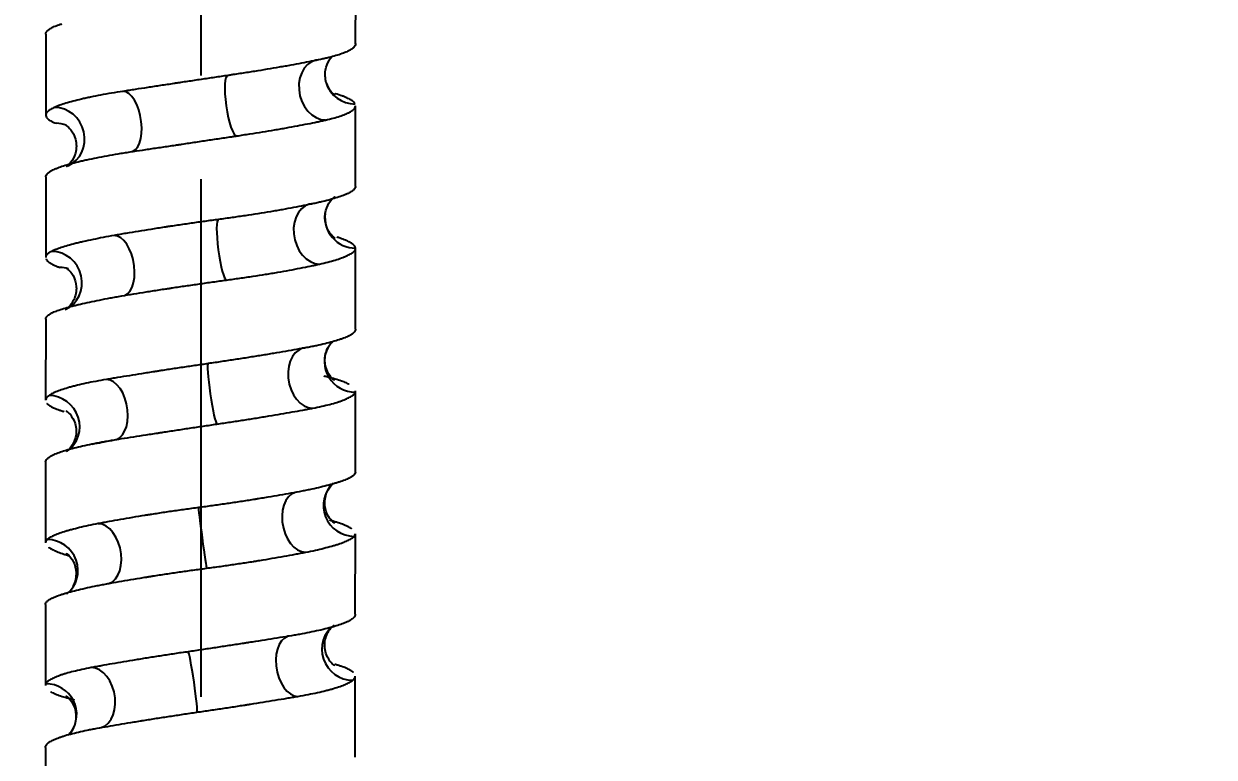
# Model space of a CAD drawing. Header units: millimetres. Extents: x 6110 to 6704, y -2661 to -1821.
# Drawn here: x 6335.84 to 6350.44, y -2250.69 to -2241.69 of the extents above; entities that cross this region are included whole.
import ezdxf

# ---------------------------------------------------------------- set-up
doc = ezdxf.new("R2010")
doc.units = ezdxf.units.MM
doc.header["$LTSCALE"] = 0.1
doc.linetypes.add('CENTERX2', pattern=[101.6, 63.5, -12.7, 12.7, -12.7])
doc.linetypes.add('HIDDEN2', pattern=[4.7625, 3.175, -1.5875])
doc.layers.add('1', color=4, linetype='HIDDEN2', lineweight=13)
doc.layers.add('DIM', color=3, linetype='Continuous', lineweight=9)
doc.layers.add('CENTER', color=1, linetype='CENTERX2')
doc.styles.get("Standard").update_dxf_attribs({"font": 'arial.ttf'})
doc.dimstyles.new('ISO-25', dxfattribs={"dimtxt": 2.5, "dimasz": 2.5, "dimexe": 1.25, "dimexo": 0.625, "dimtad": 1, "dimlfac": 5, "dimtxsty": 'Standard', "dimcen": 2.5, "dimadec": 0, "dimazin": 0, "dimtfac": 1, "dimtmove": 0, "dimatfit": 3, "dimfxl": 0, "dimarcsym": 0})

# ---------------------------------------------------------------- blocks, each defined once
blk = doc.blocks.new('*D85')
at = {"layer": 'Defpoints', "color": 0}
for p in [(6324.46, -2027.378), (6392.692, -2027.378), (6311.704, -2532.542)]:
    blk.add_point(p, dxfattribs=at)
at = {"layer": 'DIM', "color": 0, "lineweight": -2}
for p, q in [((6325.085, -2027.378), (6393.942, -2027.378)), ((6392.692, -2527.542), (6392.692, -2032.378)), ((6312.329, -2532.542), (6393.942, -2532.542))]:
    blk.add_line(p, q, dxfattribs=at)
at = {"layer": 'DIM', "color": 0}
for points in [[(6391.858, -2032.378), (6393.525, -2032.378), (6392.692, -2027.378)], [(6391.858, -2527.542), (6393.525, -2527.542), (6392.692, -2532.542)]]:
    blk.add_solid(points, dxfattribs=at)
at = {"layer": 'DIM', "color": 0, "insert": (6389.062, -2279.96), "char_height": 5, "attachment_point": 5, "rotation": 90}
blk.add_mtext('2020,7', dxfattribs=at)
blk = doc.blocks.new('*D93')
at = {"layer": 'Defpoints', "color": 0}
for p in [(6325.085, -2027.378), (6402.037, -2595.98), (6423.82, -2595.98)]:
    blk.add_point(p, dxfattribs=at)
at = {"layer": 'DIM', "color": 0, "lineweight": -2}
for p, q in [((6325.71, -2027.378), (6425.07, -2027.378)), ((6423.82, -2032.378), (6423.82, -2590.98)), ((6402.662, -2595.98), (6425.07, -2595.98))]:
    blk.add_line(p, q, dxfattribs=at)
at = {"layer": 'DIM', "color": 0}
for points in [[(6422.987, -2032.378), (6424.654, -2032.378), (6423.82, -2027.378)], [(6422.987, -2590.98), (6424.654, -2590.98), (6423.82, -2595.98)]]:
    blk.add_solid(points, dxfattribs=at)
at = {"layer": 'DIM', "color": 0, "insert": (6420.19, -2311.679), "char_height": 5, "attachment_point": 5, "rotation": 90}
blk.add_mtext('2274,4', dxfattribs=at)

msp = doc.modelspace()

# ---------------------------------------------------------------- hatches: boundary and pattern name
at = {"layer": 'DIM'}
h = msp.add_hatch(dxfattribs=at)
h.set_pattern_fill('ANSI31', color=2)
edge = h.paths.add_edge_path()
edge.add_line((6619.617, -2595.98), (6619.617, -1962.206))
edge.add_line((6634.617, -1966.11), (6619.617, -1966.11))
edge.add_line((6634.617, -2610.98), (6634.617, -1966.11))
edge.add_line((6634.617, -2610.98), (6184.457, -2610.98))
edge.add_line((6619.617, -2595.98), (6184.457, -2595.98))
edge.add_line((6184.457, -2610.98), (6184.457, -2595.98))

# ---------------------------------------------------------------- linework, layer by layer
at = {"layer": '1', "color": 7, "linetype": 'Continuous', "lineweight": -3}
for p, q in [((6339.908, -2241.936), (6339.909, -2240.943)), ((6336.108, -2241.815), (6336.107, -2242.81)), ((6339.907, -2243.686), (6339.907, -2242.694)), ((6336.107, -2243.568), (6336.106, -2244.557)), ((6339.906, -2245.435), (6339.906, -2244.444)), ((6336.106, -2245.314), (6336.105, -2246.309)), ((6339.904, -2247.187), (6339.905, -2246.194)), ((6336.104, -2247.068), (6336.104, -2248.057)), ((6339.903, -2248.934), (6339.904, -2247.945)), ((6336.103, -2248.815), (6336.103, -2249.809)), ((6339.902, -2250.687), (6339.903, -2249.693)), ((6336.102, -2250.567), (6336.101, -2251.558))]:
    msp.add_line(p, q, dxfattribs=at)
for centre, major_axis, ratio, start_param, end_param in [((6339.509, -2242.498), (0.08, -0.366), 0.782766, 2.971777, 6.113219), ((6338.396, -2242.694), (0.055, -0.371), 0.203228, 3.113066, 6.251225), ((6339.906, -2242.302), (0.358, 0.113), 0.988362, 3.13638, 4.400765), ((6337.098, -2242.889), (0.057, -0.371), 0.475155, 6.211071, 9.351763), ((6336.233, -2243.085), (0.142, -0.347), 0.923526, 0.016388, 2.778758), ((6336.216, -2243.282), (0.141, 0.348), 0.934438, 6.282554, 6.643723), ((6339.43, -2244.266), (0.081, -0.366), 0.742062, 2.980502, 6.118701), ((6338.275, -2244.462), (0.05, -0.372), 0.139455, 3.123027, 6.263756), ((6339.906, -2244.07), (0.371, -0.053), 0.990915, 3.136209, 4.855036), ((6336.991, -2244.657), (0.064, -0.37), 0.527753, 6.193549, 9.331635), ((6336.193, -2244.853), (0.154, -0.342), 0.946396, 6.274343, 9.020003), ((6336.258, -2245.05), (0.132, 0.351), 0.910477, 0.029444, 0.326888), ((6339.345, -2246.034), (0.07, -0.368), 0.698673, 3.010337, 6.151104), ((6339.899, -2245.838), (0.328, -0.182), 0.986141, 3.141074, 5.224323), ((6338.153, -2246.229), (0.054, -0.371), 0.077651, 3.132067, 6.270184), ((6336.89, -2246.425), (0.061, -0.37), 0.582427, 6.186853, 9.328366), ((6336.159, -2246.621), (0.197, -0.319), 0.961296, 0.042946, 2.602734), ((6339.255, -2247.802), (0.071, -0.368), 0.652213, 3.016999, 6.155147), ((6339.883, -2247.606), (0.253, -0.277), 0.980369, 3.134104, 5.551198), ((6338.03, -2247.997), (0.05, -0.372), 0.012895, 3.13981, 6.281352), ((6336.792, -2248.193), (0.07, -0.368), 0.630279, 6.165353, 9.303648), ((6336.133, -2248.389), (0.23, -0.296), 0.976235, 0.011979, 2.490826), ((6339.16, -2249.569), (0.062, -0.37), 0.603098, 3.039756, 6.181325), ((6339.861, -2249.373), (0.216, -0.307), 0.967712, 3.146745, 5.683912), ((6337.907, -2249.765), (0.054, -0.371), 0.048911, 6.277454, 9.415788), ((6336.7, -2249.96), (0.068, -0.369), 0.680106, 6.158604, 9.299465), ((6336.114, -2250.157), (0.299, -0.226), 0.983361, 6.28216, 8.505766)]:
    msp.add_ellipse(centre, major_axis=major_axis, ratio=ratio, start_param=start_param, end_param=end_param, dxfattribs=at)
for points, knots in [([(6336.108, -2241.815), (6336.108, -2241.813), (6336.108, -2241.812), (6336.109, -2241.806), (6336.11, -2241.802), (6336.112, -2241.795), (6336.113, -2241.793), (6336.116, -2241.789), (6336.117, -2241.787), (6336.124, -2241.776), (6336.133, -2241.768), (6336.154, -2241.752), (6336.18, -2241.736), (6336.215, -2241.72), (6336.246, -2241.708), (6336.256, -2241.704), (6336.279, -2241.697), (6336.291, -2241.693), (6336.303, -2241.689)], [0, 0, 0, 0, 0.035123, 0.035123, 0.131611, 0.131611, 0.179854, 0.179854, 0.228098, 0.228098, 0.421074, 0.421074, 0.614049, 0.807025, 0.807025, 0.903512, 0.903512, 1, 1, 1, 1]), ([(6339.908, -2241.931), (6339.909, -2241.939), (6339.907, -2241.948), (6339.899, -2241.964), (6339.887, -2241.981), (6339.864, -2241.997), (6339.844, -2242.01), (6339.837, -2242.014), (6339.825, -2242.02), (6339.82, -2242.022), (6339.812, -2242.027), (6339.807, -2242.029), (6339.784, -2242.039), (6339.764, -2242.047), (6339.718, -2242.064), (6339.669, -2242.08), (6339.61, -2242.096), (6339.563, -2242.107), (6339.547, -2242.111), (6339.514, -2242.119), (6339.496, -2242.123), (6339.478, -2242.126)], [0, 0, 0, 0, 0.125, 0.125, 0.25, 0.375, 0.375, 0.4375, 0.4375, 0.46875, 0.46875, 0.5, 0.5, 0.625, 0.625, 0.75, 0.875, 0.875, 0.9375, 0.9375, 1, 1, 1, 1]), ([(6339.478, -2242.126), (6339.443, -2242.134), (6339.405, -2242.142), (6339.327, -2242.157), (6339.245, -2242.173), (6339.157, -2242.189), (6339.089, -2242.202), (6339.054, -2242.208), (6339.018, -2242.214), (6338.994, -2242.218), (6338.982, -2242.22), (6338.921, -2242.231), (6338.872, -2242.239), (6338.771, -2242.256), (6338.668, -2242.273), (6338.562, -2242.289), (6338.481, -2242.302), (6338.453, -2242.306), (6338.412, -2242.312), (6338.398, -2242.314), (6338.371, -2242.319), (6338.357, -2242.321), (6338.343, -2242.323)], [0, 0, 0, 0, 0.125, 0.125, 0.25, 0.375, 0.375, 0.4375, 0.46875, 0.46875, 0.5, 0.5, 0.625, 0.625, 0.75, 0.875, 0.875, 0.9375, 0.9375, 0.96875, 0.96875, 1, 1, 1, 1]), ([(6339.548, -2242.415), (6339.534, -2242.358), (6339.524, -2242.259), (6339.575, -2242.145), (6339.606, -2242.108), (6339.614, -2242.099)], [0, 0, 0, 0, 0.431207, 0.832171, 1, 1, 1, 1]), ([(6338.343, -2242.323), (6338.287, -2242.331), (6338.232, -2242.339), (6338.122, -2242.356), (6338.011, -2242.372), (6337.9, -2242.389), (6337.817, -2242.401), (6337.79, -2242.405), (6337.748, -2242.412), (6337.734, -2242.414), (6337.707, -2242.418), (6337.693, -2242.42), (6337.624, -2242.431), (6337.569, -2242.439), (6337.462, -2242.455), (6337.356, -2242.471), (6337.254, -2242.487), (6337.178, -2242.499), (6337.153, -2242.502), (6337.104, -2242.51), (6337.079, -2242.514), (6337.055, -2242.518)], [0, 0, 0, 0, 0.125, 0.125, 0.25, 0.375, 0.375, 0.4375, 0.4375, 0.46875, 0.46875, 0.5, 0.5, 0.625, 0.625, 0.75, 0.875, 0.875, 0.9375, 0.9375, 1, 1, 1, 1]), ([(6339.654, -2242.565), (6339.654, -2242.565), (6339.653, -2242.564), (6339.631, -2242.552), (6339.575, -2242.485), (6339.554, -2242.432), (6339.548, -2242.415)], [0, 0, 0, 0, 0.046975, 0.473175, 0.844889, 1, 1, 1, 1]), ([(6337.055, -2242.518), (6337.006, -2242.525), (6336.958, -2242.533), (6336.867, -2242.548), (6336.778, -2242.564), (6336.696, -2242.581), (6336.637, -2242.593), (6336.608, -2242.599), (6336.58, -2242.605), (6336.562, -2242.61), (6336.553, -2242.612), (6336.508, -2242.622), (6336.474, -2242.631), (6336.411, -2242.647), (6336.352, -2242.664), (6336.301, -2242.681), (6336.266, -2242.693), (6336.255, -2242.698), (6336.239, -2242.704), (6336.234, -2242.706), (6336.224, -2242.71), (6336.219, -2242.712), (6336.215, -2242.714)], [0, 0, 0, 0, 0.125, 0.125, 0.25, 0.375, 0.375, 0.4375, 0.46875, 0.46875, 0.5, 0.5, 0.625, 0.625, 0.75, 0.875, 0.875, 0.9375, 0.9375, 0.96875, 0.96875, 1, 1, 1, 1]), ([(6339.902, -2242.673), (6339.898, -2242.665), (6339.891, -2242.657), (6339.874, -2242.64), (6339.851, -2242.623), (6339.819, -2242.607), (6339.791, -2242.594), (6339.781, -2242.59), (6339.766, -2242.584), (6339.76, -2242.581), (6339.749, -2242.577), (6339.744, -2242.575), (6339.715, -2242.565), (6339.69, -2242.556), (6339.659, -2242.547), (6339.655, -2242.546), (6339.651, -2242.545)], [0, 0, 0, 0, 0.194851, 0.194851, 0.389702, 0.584553, 0.584553, 0.681979, 0.681979, 0.730691, 0.730691, 0.779404, 0.779404, 0.974255, 0.974255, 1, 1, 1, 1]), ([(6336.215, -2242.714), (6336.196, -2242.722), (6336.18, -2242.731), (6336.153, -2242.747), (6336.13, -2242.764), (6336.117, -2242.78), (6336.111, -2242.793), (6336.109, -2242.797), (6336.108, -2242.804), (6336.108, -2242.806), (6336.107, -2242.81), (6336.107, -2242.812), (6336.108, -2242.822), (6336.112, -2242.831), (6336.123, -2242.847), (6336.139, -2242.863), (6336.164, -2242.879), (6336.187, -2242.891), (6336.195, -2242.895), (6336.213, -2242.902), (6336.223, -2242.906), (6336.233, -2242.91)], [0, 0, 0, 0, 0.125, 0.125, 0.25, 0.375, 0.375, 0.4375, 0.4375, 0.46875, 0.46875, 0.5, 0.5, 0.625, 0.625, 0.75, 0.875, 0.875, 0.9375, 0.9375, 1, 1, 1, 1]), ([(6339.539, -2242.87), (6339.573, -2242.862), (6339.604, -2242.855), (6339.662, -2242.839), (6339.715, -2242.823), (6339.76, -2242.807), (6339.79, -2242.794), (6339.8, -2242.79), (6339.813, -2242.784), (6339.818, -2242.782), (6339.826, -2242.778), (6339.83, -2242.776), (6339.85, -2242.765), (6339.863, -2242.757), (6339.884, -2242.74), (6339.9, -2242.723), (6339.906, -2242.706), (6339.907, -2242.697), (6339.907, -2242.695), (6339.907, -2242.694)], [0, 0, 0, 0, 0.139341, 0.139341, 0.278683, 0.418024, 0.418024, 0.487695, 0.487695, 0.52253, 0.52253, 0.557366, 0.557366, 0.696707, 0.696707, 0.836048, 0.97539, 0.97539, 1, 1, 1, 1]), ([(6338.449, -2243.065), (6338.503, -2243.057), (6338.557, -2243.048), (6338.662, -2243.032), (6338.766, -2243.015), (6338.865, -2242.999), (6338.939, -2242.986), (6338.963, -2242.982), (6338.999, -2242.976), (6339.011, -2242.974), (6339.034, -2242.97), (6339.046, -2242.967), (6339.105, -2242.957), (6339.15, -2242.949), (6339.236, -2242.932), (6339.32, -2242.916), (6339.397, -2242.901), (6339.452, -2242.889), (6339.47, -2242.885), (6339.505, -2242.877), (6339.522, -2242.874), (6339.539, -2242.87)], [0, 0, 0, 0, 0.125, 0.125, 0.25, 0.375, 0.375, 0.4375, 0.4375, 0.46875, 0.46875, 0.5, 0.5, 0.625, 0.625, 0.75, 0.875, 0.875, 0.9375, 0.9375, 1, 1, 1, 1]), ([(6336.349, -2242.927), (6336.349, -2242.928), (6336.359, -2242.937), (6336.415, -2242.98), (6336.486, -2243.106), (6336.485, -2243.274), (6336.418, -2243.393), (6336.368, -2243.435), (6336.359, -2243.44), (6336.359, -2243.44)], [0, 0, 0, 0, 0.116288, 0.259363, 0.41564, 0.599574, 0.755017, 0.885983, 1, 1, 1, 1]), ([(6337.142, -2243.261), (6337.192, -2243.253), (6337.243, -2243.246), (6337.347, -2243.23), (6337.452, -2243.214), (6337.56, -2243.198), (6337.642, -2243.186), (6337.67, -2243.182), (6337.712, -2243.175), (6337.726, -2243.173), (6337.754, -2243.169), (6337.768, -2243.167), (6337.837, -2243.157), (6337.893, -2243.148), (6338.005, -2243.131), (6338.116, -2243.115), (6338.227, -2243.098), (6338.311, -2243.086), (6338.338, -2243.081), (6338.38, -2243.075), (6338.394, -2243.073), (6338.421, -2243.069), (6338.435, -2243.067), (6338.449, -2243.065)], [0, 0, 0, 0, 0.125, 0.125, 0.25, 0.375, 0.375, 0.4375, 0.4375, 0.46875, 0.46875, 0.5, 0.5, 0.625, 0.625, 0.75, 0.875, 0.875, 0.9375, 0.9375, 0.96875, 0.96875, 1, 1, 1, 1]), ([(6336.253, -2243.456), (6336.275, -2243.448), (6336.299, -2243.44), (6336.35, -2243.423), (6336.406, -2243.407), (6336.47, -2243.39), (6336.521, -2243.378), (6336.547, -2243.371), (6336.574, -2243.365), (6336.593, -2243.361), (6336.602, -2243.359), (6336.65, -2243.348), (6336.69, -2243.34), (6336.772, -2243.324), (6336.857, -2243.307), (6336.948, -2243.292), (6337.019, -2243.28), (6337.043, -2243.276), (6337.092, -2243.269), (6337.117, -2243.265), (6337.142, -2243.261)], [0, 0, 0, 0, 0.125, 0.125, 0.25, 0.375, 0.375, 0.4375, 0.46875, 0.46875, 0.5, 0.5, 0.625, 0.625, 0.75, 0.875, 0.875, 0.9375, 0.9375, 1, 1, 1, 1]), ([(6336.107, -2243.568), (6336.107, -2243.567), (6336.107, -2243.565), (6336.107, -2243.561), (6336.108, -2243.559), (6336.111, -2243.548), (6336.116, -2243.54), (6336.13, -2243.523), (6336.149, -2243.506), (6336.178, -2243.49), (6336.204, -2243.477), (6336.213, -2243.473), (6336.227, -2243.467), (6336.232, -2243.465), (6336.242, -2243.46), (6336.248, -2243.458), (6336.253, -2243.456)], [0, 0, 0, 0, 0.046391, 0.046391, 0.102486, 0.102486, 0.326864, 0.326864, 0.551243, 0.775621, 0.775621, 0.887811, 0.887811, 0.943905, 0.943905, 1, 1, 1, 1]), ([(6339.905, -2243.698), (6339.902, -2243.706), (6339.897, -2243.714), (6339.882, -2243.729), (6339.863, -2243.745), (6339.833, -2243.761), (6339.808, -2243.774), (6339.799, -2243.778), (6339.784, -2243.784), (6339.779, -2243.786), (6339.769, -2243.79), (6339.763, -2243.792), (6339.736, -2243.803), (6339.712, -2243.811), (6339.66, -2243.828), (6339.603, -2243.845), (6339.538, -2243.862), (6339.486, -2243.874), (6339.469, -2243.878), (6339.441, -2243.885), (6339.432, -2243.887), (6339.413, -2243.891), (6339.403, -2243.893), (6339.394, -2243.895)], [0, 0, 0, 0, 0.125, 0.125, 0.25, 0.375, 0.375, 0.4375, 0.4375, 0.46875, 0.46875, 0.5, 0.5, 0.625, 0.625, 0.75, 0.875, 0.875, 0.9375, 0.9375, 0.96875, 0.96875, 1, 1, 1, 1]), ([(6339.394, -2243.895), (6339.355, -2243.903), (6339.315, -2243.911), (6339.233, -2243.928), (6339.147, -2243.944), (6339.055, -2243.961), (6338.984, -2243.974), (6338.948, -2243.98), (6338.911, -2243.986), (6338.887, -2243.99), (6338.874, -2243.992), (6338.811, -2244.003), (6338.761, -2244.011), (6338.657, -2244.027), (6338.553, -2244.044), (6338.446, -2244.059), (6338.337, -2244.075), (6338.282, -2244.082), (6338.226, -2244.09)], [0, 0, 0, 0, 0.125, 0.125, 0.25, 0.375, 0.375, 0.4375, 0.46875, 0.46875, 0.5, 0.5, 0.625, 0.625, 0.75, 0.875, 0.875, 1, 1, 1, 1]), ([(6339.534, -2244.017), (6339.547, -2243.965), (6339.572, -2243.889), (6339.632, -2243.824), (6339.653, -2243.811), (6339.656, -2243.809), (6339.656, -2243.809)], [0, 0, 0, 0, 0.340686, 0.620416, 0.88835, 1, 1, 1, 1]), ([(6338.226, -2244.09), (6338.17, -2244.097), (6338.114, -2244.105), (6338.002, -2244.121), (6337.89, -2244.136), (6337.779, -2244.153), (6337.696, -2244.165), (6337.668, -2244.169), (6337.627, -2244.175), (6337.613, -2244.177), (6337.585, -2244.182), (6337.572, -2244.184), (6337.503, -2244.194), (6337.449, -2244.203), (6337.344, -2244.219), (6337.24, -2244.236), (6337.14, -2244.253), (6337.066, -2244.265), (6337.042, -2244.269), (6337.005, -2244.276), (6336.993, -2244.278), (6336.97, -2244.282), (6336.958, -2244.284), (6336.946, -2244.286)], [0, 0, 0, 0, 0.125, 0.125, 0.25, 0.375, 0.375, 0.4375, 0.4375, 0.46875, 0.46875, 0.5, 0.5, 0.625, 0.625, 0.75, 0.875, 0.875, 0.9375, 0.9375, 0.96875, 0.96875, 1, 1, 1, 1]), ([(6339.655, -2244.32), (6339.655, -2244.32), (6339.652, -2244.317), (6339.624, -2244.299), (6339.557, -2244.216), (6339.527, -2244.103), (6339.532, -2244.035), (6339.534, -2244.017)], [0, 0, 0, 0, 0.095693, 0.353908, 0.604603, 0.898122, 1, 1, 1, 1]), ([(6336.946, -2244.286), (6336.899, -2244.294), (6336.855, -2244.302), (6336.768, -2244.319), (6336.685, -2244.336), (6336.609, -2244.352), (6336.554, -2244.365), (6336.528, -2244.371), (6336.502, -2244.377), (6336.485, -2244.381), (6336.477, -2244.384), (6336.435, -2244.394), (6336.405, -2244.402), (6336.348, -2244.419), (6336.295, -2244.435), (6336.251, -2244.451), (6336.221, -2244.462), (6336.212, -2244.466), (6336.194, -2244.474), (6336.186, -2244.478), (6336.178, -2244.481)], [0, 0, 0, 0, 0.125, 0.125, 0.25, 0.375, 0.375, 0.4375, 0.46875, 0.46875, 0.5, 0.5, 0.625, 0.625, 0.75, 0.875, 0.875, 0.9375, 0.9375, 1, 1, 1, 1]), ([(6339.906, -2244.442), (6339.906, -2244.434), (6339.903, -2244.426), (6339.892, -2244.411), (6339.876, -2244.395), (6339.851, -2244.378), (6339.828, -2244.366), (6339.82, -2244.362), (6339.807, -2244.356), (6339.803, -2244.353), (6339.793, -2244.349), (6339.788, -2244.347), (6339.763, -2244.337), (6339.741, -2244.328), (6339.704, -2244.315), (6339.691, -2244.311), (6339.678, -2244.307)], [0, 0, 0, 0, 0.181414, 0.181414, 0.362828, 0.544242, 0.544242, 0.634949, 0.634949, 0.680303, 0.680303, 0.725656, 0.725656, 0.90707, 0.90707, 1, 1, 1, 1]), ([(6336.178, -2244.481), (6336.163, -2244.489), (6336.15, -2244.497), (6336.129, -2244.512), (6336.113, -2244.528), (6336.107, -2244.544), (6336.106, -2244.554), (6336.106, -2244.555), (6336.106, -2244.556)], [0, 0, 0, 0, 0.319121, 0.319121, 0.638242, 0.957363, 0.957363, 1, 1, 1, 1]), ([(6339.465, -2244.637), (6339.501, -2244.629), (6339.535, -2244.621), (6339.599, -2244.604), (6339.658, -2244.587), (6339.709, -2244.571), (6339.744, -2244.558), (6339.76, -2244.552), (6339.776, -2244.546), (6339.786, -2244.541), (6339.791, -2244.539), (6339.814, -2244.529), (6339.831, -2244.521), (6339.859, -2244.504), (6339.882, -2244.488), (6339.896, -2244.472), (6339.905, -2244.457), (6339.907, -2244.449), (6339.906, -2244.442)], [0, 0, 0, 0, 0.125, 0.125, 0.25, 0.375, 0.375, 0.4375, 0.46875, 0.46875, 0.5, 0.5, 0.625, 0.625, 0.75, 0.875, 0.875, 1, 1, 1, 1]), ([(6336.11, -2244.574), (6336.111, -2244.575), (6336.111, -2244.576), (6336.116, -2244.586), (6336.123, -2244.595), (6336.142, -2244.612), (6336.165, -2244.628), (6336.198, -2244.645), (6336.226, -2244.658), (6336.236, -2244.662), (6336.252, -2244.668), (6336.258, -2244.67), (6336.269, -2244.674), (6336.275, -2244.676), (6336.28, -2244.679)], [0, 0, 0, 0, 0.038869, 0.038869, 0.279151, 0.279151, 0.519434, 0.759717, 0.759717, 0.879859, 0.879859, 0.939929, 0.939929, 1, 1, 1, 1]), ([(6338.324, -2244.833), (6338.38, -2244.826), (6338.435, -2244.818), (6338.543, -2244.802), (6338.65, -2244.787), (6338.753, -2244.77), (6338.829, -2244.758), (6338.855, -2244.754), (6338.892, -2244.748), (6338.904, -2244.746), (6338.929, -2244.741), (6338.941, -2244.739), (6339.003, -2244.729), (6339.05, -2244.72), (6339.141, -2244.704), (6339.23, -2244.687), (6339.312, -2244.67), (6339.371, -2244.658), (6339.391, -2244.654), (6339.419, -2244.647), (6339.429, -2244.645), (6339.447, -2244.641), (6339.456, -2244.639), (6339.465, -2244.637)], [0, 0, 0, 0, 0.125, 0.125, 0.25, 0.375, 0.375, 0.4375, 0.4375, 0.46875, 0.46875, 0.5, 0.5, 0.625, 0.625, 0.75, 0.875, 0.875, 0.9375, 0.9375, 0.96875, 0.96875, 1, 1, 1, 1]), ([(6336.359, -2244.685), (6336.359, -2244.685), (6336.361, -2244.687), (6336.378, -2244.695), (6336.448, -2244.771), (6336.496, -2244.918), (6336.462, -2245.077), (6336.388, -2245.169), (6336.351, -2245.192), (6336.346, -2245.196), (6336.346, -2245.196)], [0, 0, 0, 0, 0.011149, 0.164003, 0.306774, 0.470051, 0.647997, 0.793717, 0.921484, 1, 1, 1, 1]), ([(6337.038, -2245.028), (6337.086, -2245.02), (6337.135, -2245.012), (6337.236, -2244.995), (6337.338, -2244.979), (6337.443, -2244.962), (6337.524, -2244.949), (6337.551, -2244.945), (6337.592, -2244.939), (6337.605, -2244.937), (6337.633, -2244.933), (6337.647, -2244.931), (6337.716, -2244.92), (6337.771, -2244.912), (6337.881, -2244.896), (6337.992, -2244.88), (6338.103, -2244.864), (6338.213, -2244.848), (6338.269, -2244.841), (6338.324, -2244.833)], [0, 0, 0, 0, 0.125, 0.125, 0.25, 0.375, 0.375, 0.4375, 0.4375, 0.46875, 0.46875, 0.5, 0.5, 0.625, 0.625, 0.75, 0.875, 0.875, 1, 1, 1, 1]), ([(6336.207, -2245.225), (6336.226, -2245.217), (6336.246, -2245.209), (6336.292, -2245.194), (6336.341, -2245.178), (6336.4, -2245.162), (6336.447, -2245.149), (6336.463, -2245.145), (6336.488, -2245.139), (6336.496, -2245.137), (6336.514, -2245.133), (6336.522, -2245.131), (6336.567, -2245.12), (6336.604, -2245.112), (6336.682, -2245.095), (6336.763, -2245.078), (6336.851, -2245.061), (6336.919, -2245.049), (6336.942, -2245.045), (6336.977, -2245.039), (6336.989, -2245.036), (6337.013, -2245.032), (6337.025, -2245.03), (6337.038, -2245.028)], [0, 0, 0, 0, 0.125, 0.125, 0.25, 0.375, 0.375, 0.4375, 0.4375, 0.46875, 0.46875, 0.5, 0.5, 0.625, 0.625, 0.75, 0.875, 0.875, 0.9375, 0.9375, 0.96875, 0.96875, 1, 1, 1, 1]), ([(6336.106, -2245.314), (6336.106, -2245.308), (6336.107, -2245.302), (6336.113, -2245.288), (6336.125, -2245.271), (6336.147, -2245.256), (6336.167, -2245.244), (6336.174, -2245.24), (6336.19, -2245.232), (6336.198, -2245.228), (6336.207, -2245.225)], [0, 0, 0, 0, 0.199335, 0.199335, 0.466223, 0.733112, 0.733112, 0.866556, 0.866556, 1, 1, 1, 1]), ([(6339.894, -2245.467), (6339.888, -2245.475), (6339.879, -2245.483), (6339.857, -2245.5), (6339.83, -2245.516), (6339.794, -2245.533), (6339.764, -2245.545), (6339.753, -2245.55), (6339.736, -2245.556), (6339.73, -2245.558), (6339.718, -2245.562), (6339.712, -2245.564), (6339.681, -2245.575), (6339.654, -2245.583), (6339.596, -2245.599), (6339.534, -2245.616), (6339.464, -2245.631), (6339.409, -2245.643), (6339.39, -2245.647), (6339.351, -2245.654), (6339.331, -2245.658), (6339.31, -2245.662)], [0, 0, 0, 0, 0.125, 0.125, 0.25, 0.375, 0.375, 0.4375, 0.4375, 0.46875, 0.46875, 0.5, 0.5, 0.625, 0.625, 0.75, 0.875, 0.875, 0.9375, 0.9375, 1, 1, 1, 1]), ([(6339.906, -2245.436), (6339.906, -2245.438), (6339.905, -2245.44), (6339.904, -2245.45), (6339.9, -2245.458), (6339.894, -2245.467)], [0, 0, 0, 0, 0.195652, 0.195652, 1, 1, 1, 1]), ([(6339.31, -2245.662), (6339.269, -2245.67), (6339.226, -2245.677), (6339.138, -2245.693), (6339.047, -2245.709), (6338.951, -2245.725), (6338.877, -2245.737), (6338.84, -2245.744), (6338.801, -2245.75), (6338.775, -2245.754), (6338.762, -2245.756), (6338.697, -2245.767), (6338.645, -2245.775), (6338.539, -2245.792), (6338.431, -2245.808), (6338.322, -2245.825), (6338.211, -2245.842), (6338.155, -2245.85), (6338.099, -2245.858)], [0, 0, 0, 0, 0.125, 0.125, 0.25, 0.375, 0.375, 0.4375, 0.46875, 0.46875, 0.5, 0.5, 0.625, 0.625, 0.75, 0.875, 0.875, 1, 1, 1, 1]), ([(6339.653, -2246.065), (6339.652, -2246.065), (6339.643, -2246.06), (6339.59, -2246.015), (6339.524, -2245.889), (6339.53, -2245.744), (6339.56, -2245.676), (6339.571, -2245.655)], [0, 0, 0, 0, 0.167145, 0.377722, 0.608382, 0.881443, 1, 1, 1, 1]), ([(6339.571, -2245.655), (6339.593, -2245.624), (6339.611, -2245.6), (6339.625, -2245.586), (6339.625, -2245.586)], [0, 0, 0, 0, 0.998156, 1, 1, 1, 1]), ([(6338.099, -2245.858), (6338.043, -2245.866), (6337.987, -2245.875), (6337.876, -2245.891), (6337.765, -2245.908), (6337.656, -2245.924), (6337.575, -2245.937), (6337.548, -2245.941), (6337.507, -2245.947), (6337.494, -2245.949), (6337.467, -2245.954), (6337.453, -2245.956), (6337.387, -2245.966), (6337.334, -2245.974), (6337.231, -2245.991), (6337.131, -2246.007), (6337.035, -2246.022), (6336.964, -2246.034), (6336.941, -2246.038), (6336.895, -2246.046), (6336.872, -2246.049), (6336.85, -2246.053)], [0, 0, 0, 0, 0.125, 0.125, 0.25, 0.375, 0.375, 0.4375, 0.4375, 0.46875, 0.46875, 0.5, 0.5, 0.625, 0.625, 0.75, 0.875, 0.875, 0.9375, 0.9375, 1, 1, 1, 1]), ([(6336.85, -2246.053), (6336.805, -2246.061), (6336.762, -2246.068), (6336.679, -2246.084), (6336.601, -2246.1), (6336.529, -2246.116), (6336.478, -2246.128), (6336.453, -2246.135), (6336.429, -2246.141), (6336.414, -2246.145), (6336.406, -2246.147), (6336.368, -2246.158), (6336.341, -2246.166), (6336.29, -2246.183), (6336.243, -2246.2), (6336.206, -2246.216), (6336.181, -2246.229), (6336.173, -2246.233), (6336.162, -2246.239), (6336.159, -2246.242), (6336.153, -2246.246), (6336.149, -2246.248), (6336.147, -2246.25)], [0, 0, 0, 0, 0.125, 0.125, 0.25, 0.375, 0.375, 0.4375, 0.46875, 0.46875, 0.5, 0.5, 0.625, 0.625, 0.75, 0.875, 0.875, 0.9375, 0.9375, 0.96875, 0.96875, 1, 1, 1, 1]), ([(6339.828, -2246.112), (6339.826, -2246.111), (6339.824, -2246.11), (6339.805, -2246.1), (6339.787, -2246.092), (6339.745, -2246.076), (6339.699, -2246.06), (6339.644, -2246.044), (6339.599, -2246.032), (6339.584, -2246.028), (6339.552, -2246.02), (6339.536, -2246.017), (6339.519, -2246.013)], [0, 0, 0, 0, 0.029539, 0.029539, 0.272154, 0.272154, 0.514769, 0.757385, 0.757385, 0.878692, 0.878692, 1, 1, 1, 1]), ([(6336.147, -2246.25), (6336.135, -2246.258), (6336.126, -2246.266), (6336.112, -2246.283), (6336.106, -2246.294), (6336.105, -2246.306), (6336.105, -2246.309)], [0, 0, 0, 0, 0.417731, 0.417731, 0.835462, 1, 1, 1, 1]), ([(6339.38, -2246.405), (6339.42, -2246.398), (6339.457, -2246.39), (6339.526, -2246.374), (6339.592, -2246.359), (6339.649, -2246.342), (6339.689, -2246.33), (6339.709, -2246.324), (6339.727, -2246.318), (6339.738, -2246.313), (6339.744, -2246.311), (6339.772, -2246.301), (6339.792, -2246.292), (6339.827, -2246.275), (6339.857, -2246.259), (6339.878, -2246.242), (6339.894, -2246.225), (6339.899, -2246.217), (6339.902, -2246.209)], [0, 0, 0, 0, 0.125, 0.125, 0.25, 0.375, 0.375, 0.4375, 0.46875, 0.46875, 0.5, 0.5, 0.625, 0.625, 0.75, 0.875, 0.875, 1, 1, 1, 1]), ([(6336.121, -2246.347), (6336.122, -2246.348), (6336.123, -2246.349), (6336.132, -2246.358), (6336.142, -2246.366), (6336.168, -2246.383), (6336.197, -2246.399), (6336.237, -2246.415), (6336.269, -2246.427), (6336.281, -2246.43), (6336.305, -2246.438), (6336.318, -2246.442), (6336.331, -2246.446)], [0, 0, 0, 0, 0.028949, 0.028949, 0.271712, 0.271712, 0.514475, 0.757237, 0.757237, 0.878619, 0.878619, 1, 1, 1, 1]), ([(6338.207, -2246.6), (6338.262, -2246.592), (6338.318, -2246.584), (6338.427, -2246.567), (6338.534, -2246.551), (6338.639, -2246.534), (6338.717, -2246.522), (6338.743, -2246.518), (6338.781, -2246.511), (6338.794, -2246.509), (6338.819, -2246.505), (6338.832, -2246.503), (6338.895, -2246.493), (6338.944, -2246.484), (6339.039, -2246.468), (6339.131, -2246.452), (6339.217, -2246.436), (6339.28, -2246.424), (6339.301, -2246.421), (6339.341, -2246.413), (6339.361, -2246.409), (6339.38, -2246.405)], [0, 0, 0, 0, 0.125, 0.125, 0.25, 0.375, 0.375, 0.4375, 0.4375, 0.46875, 0.46875, 0.5, 0.5, 0.625, 0.625, 0.75, 0.875, 0.875, 0.9375, 0.9375, 1, 1, 1, 1]), ([(6336.353, -2246.435), (6336.353, -2246.435), (6336.36, -2246.439), (6336.408, -2246.475), (6336.48, -2246.594), (6336.486, -2246.763), (6336.419, -2246.889), (6336.37, -2246.93), (6336.359, -2246.939), (6336.356, -2246.94)], [0, 0, 0, 0, 0.101914, 0.254567, 0.418558, 0.615898, 0.786437, 0.928418, 1, 1, 1, 1]), ([(6336.93, -2246.797), (6336.977, -2246.789), (6337.025, -2246.781), (6337.123, -2246.766), (6337.222, -2246.75), (6337.326, -2246.734), (6337.405, -2246.721), (6337.432, -2246.717), (6337.473, -2246.711), (6337.486, -2246.709), (6337.513, -2246.705), (6337.527, -2246.702), (6337.596, -2246.692), (6337.65, -2246.684), (6337.761, -2246.667), (6337.871, -2246.65), (6337.983, -2246.634), (6338.094, -2246.617), (6338.15, -2246.609), (6338.207, -2246.6)], [0, 0, 0, 0, 0.125, 0.125, 0.25, 0.375, 0.375, 0.4375, 0.4375, 0.46875, 0.46875, 0.5, 0.5, 0.625, 0.625, 0.75, 0.875, 0.875, 1, 1, 1, 1]), ([(6336.172, -2246.992), (6336.186, -2246.984), (6336.204, -2246.975), (6336.242, -2246.959), (6336.285, -2246.942), (6336.337, -2246.926), (6336.379, -2246.913), (6336.394, -2246.909), (6336.417, -2246.903), (6336.424, -2246.901), (6336.44, -2246.896), (6336.448, -2246.894), (6336.489, -2246.884), (6336.523, -2246.876), (6336.595, -2246.859), (6336.671, -2246.843), (6336.753, -2246.827), (6336.817, -2246.816), (6336.839, -2246.812), (6336.884, -2246.804), (6336.907, -2246.8), (6336.93, -2246.797)], [0, 0, 0, 0, 0.125, 0.125, 0.25, 0.375, 0.375, 0.4375, 0.4375, 0.46875, 0.46875, 0.5, 0.5, 0.625, 0.625, 0.75, 0.875, 0.875, 0.9375, 0.9375, 1, 1, 1, 1]), ([(6336.675, -2246.847), (6336.686, -2246.845), (6336.769, -2246.827), (6336.862, -2246.81), (6336.951, -2246.795)], [0, 0, 0, 0, 0.133711, 1, 1, 1, 1]), ([(6336.104, -2247.068), (6336.104, -2247.068), (6336.104, -2247.067), (6336.105, -2247.059), (6336.11, -2247.042), (6336.125, -2247.025), (6336.139, -2247.013), (6336.145, -2247.009), (6336.154, -2247.002), (6336.158, -2247), (6336.164, -2246.996), (6336.168, -2246.994), (6336.172, -2246.992)], [0, 0, 0, 0, 0.00912, 0.00912, 0.339413, 0.669707, 0.669707, 0.834853, 0.834853, 0.917427, 0.917427, 1, 1, 1, 1]), ([(6339.876, -2247.234), (6339.866, -2247.241), (6339.854, -2247.249), (6339.825, -2247.265), (6339.792, -2247.281), (6339.749, -2247.297), (6339.713, -2247.309), (6339.701, -2247.313), (6339.681, -2247.32), (6339.674, -2247.322), (6339.661, -2247.326), (6339.654, -2247.328), (6339.618, -2247.339), (6339.588, -2247.347), (6339.524, -2247.364), (6339.455, -2247.381), (6339.379, -2247.397), (6339.32, -2247.41), (6339.299, -2247.414), (6339.268, -2247.42), (6339.257, -2247.422), (6339.236, -2247.426), (6339.225, -2247.428), (6339.214, -2247.43)], [0, 0, 0, 0, 0.125, 0.125, 0.25, 0.375, 0.375, 0.4375, 0.4375, 0.46875, 0.46875, 0.5, 0.5, 0.625, 0.625, 0.75, 0.875, 0.875, 0.9375, 0.9375, 0.96875, 0.96875, 1, 1, 1, 1]), ([(6339.904, -2247.188), (6339.904, -2247.196), (6339.902, -2247.203), (6339.893, -2247.219), (6339.886, -2247.226), (6339.876, -2247.234)], [0, 0, 0, 0, 0.491584, 0.491584, 1, 1, 1, 1]), ([(6339.214, -2247.43), (6339.171, -2247.439), (6339.126, -2247.447), (6339.035, -2247.463), (6338.941, -2247.48), (6338.842, -2247.497), (6338.766, -2247.509), (6338.727, -2247.515), (6338.688, -2247.522), (6338.662, -2247.526), (6338.649, -2247.528), (6338.583, -2247.538), (6338.529, -2247.547), (6338.422, -2247.563), (6338.314, -2247.579), (6338.204, -2247.595), (6338.093, -2247.61), (6338.037, -2247.618), (6337.981, -2247.625)], [0, 0, 0, 0, 0.125, 0.125, 0.25, 0.375, 0.375, 0.4375, 0.46875, 0.46875, 0.5, 0.5, 0.625, 0.625, 0.75, 0.875, 0.875, 1, 1, 1, 1]), ([(6339.651, -2247.818), (6339.651, -2247.818), (6339.651, -2247.817), (6339.634, -2247.809), (6339.569, -2247.74), (6339.517, -2247.599), (6339.542, -2247.437), (6339.602, -2247.356), (6339.627, -2247.332), (6339.63, -2247.329)], [0, 0, 0, 0, 0.009852, 0.196979, 0.368082, 0.562612, 0.783375, 0.967712, 1, 1, 1, 1]), ([(6337.981, -2247.625), (6337.924, -2247.633), (6337.868, -2247.641), (6337.756, -2247.656), (6337.646, -2247.672), (6337.537, -2247.688), (6337.456, -2247.701), (6337.43, -2247.705), (6337.39, -2247.711), (6337.376, -2247.713), (6337.35, -2247.717), (6337.336, -2247.719), (6337.271, -2247.73), (6337.219, -2247.738), (6337.119, -2247.755), (6337.021, -2247.772), (6336.928, -2247.788), (6336.86, -2247.801), (6336.838, -2247.805), (6336.805, -2247.811), (6336.794, -2247.813), (6336.772, -2247.817), (6336.761, -2247.82), (6336.751, -2247.822)], [0, 0, 0, 0, 0.125, 0.125, 0.25, 0.375, 0.375, 0.4375, 0.4375, 0.46875, 0.46875, 0.5, 0.5, 0.625, 0.625, 0.75, 0.875, 0.875, 0.9375, 0.9375, 0.96875, 0.96875, 1, 1, 1, 1]), ([(6336.751, -2247.822), (6336.709, -2247.83), (6336.668, -2247.838), (6336.591, -2247.855), (6336.518, -2247.871), (6336.453, -2247.888), (6336.407, -2247.9), (6336.384, -2247.907), (6336.363, -2247.913), (6336.349, -2247.917), (6336.342, -2247.919), (6336.309, -2247.93), (6336.284, -2247.938), (6336.24, -2247.954), (6336.2, -2247.971), (6336.169, -2247.986), (6336.144, -2248.002), (6336.133, -2248.009), (6336.125, -2248.017)], [0, 0, 0, 0, 0.125, 0.125, 0.25, 0.375, 0.375, 0.4375, 0.46875, 0.46875, 0.5, 0.5, 0.625, 0.625, 0.75, 0.875, 0.875, 1, 1, 1, 1]), ([(6339.858, -2247.885), (6339.856, -2247.883), (6339.854, -2247.882), (6339.839, -2247.872), (6339.824, -2247.864), (6339.789, -2247.847), (6339.749, -2247.83), (6339.7, -2247.813), (6339.66, -2247.801), (6339.646, -2247.797), (6339.624, -2247.79), (6339.616, -2247.788), (6339.601, -2247.784), (6339.594, -2247.782), (6339.586, -2247.78)], [0, 0, 0, 0, 0.038316, 0.038316, 0.278737, 0.278737, 0.519158, 0.759579, 0.759579, 0.87979, 0.87979, 0.939895, 0.939895, 1, 1, 1, 1]), ([(6336.125, -2248.017), (6336.116, -2248.025), (6336.11, -2248.032), (6336.105, -2248.045), (6336.104, -2248.051), (6336.104, -2248.056)], [0, 0, 0, 0, 0.599972, 0.599972, 1, 1, 1, 1]), ([(6339.295, -2248.173), (6339.337, -2248.164), (6339.376, -2248.156), (6339.451, -2248.14), (6339.521, -2248.123), (6339.584, -2248.106), (6339.629, -2248.094), (6339.65, -2248.087), (6339.67, -2248.081), (6339.684, -2248.077), (6339.69, -2248.075), (6339.722, -2248.064), (6339.745, -2248.056), (6339.787, -2248.04), (6339.824, -2248.024), (6339.851, -2248.008), (6339.874, -2247.992), (6339.883, -2247.985), (6339.89, -2247.977)], [0, 0, 0, 0, 0.125, 0.125, 0.25, 0.375, 0.375, 0.4375, 0.46875, 0.46875, 0.5, 0.5, 0.625, 0.625, 0.75, 0.875, 0.875, 1, 1, 1, 1]), ([(6339.89, -2247.977), (6339.897, -2247.97), (6339.901, -2247.962), (6339.904, -2247.951), (6339.904, -2247.949), (6339.904, -2247.946)], [0, 0, 0, 0, 0.741501, 0.741501, 1, 1, 1, 1]), ([(6336.139, -2248.109), (6336.14, -2248.111), (6336.142, -2248.112), (6336.156, -2248.122), (6336.169, -2248.13), (6336.202, -2248.147), (6336.239, -2248.164), (6336.285, -2248.181), (6336.323, -2248.193), (6336.337, -2248.198), (6336.357, -2248.204), (6336.364, -2248.206), (6336.379, -2248.21), (6336.386, -2248.212), (6336.394, -2248.214)], [0, 0, 0, 0, 0.03881, 0.03881, 0.279107, 0.279107, 0.519405, 0.759702, 0.759702, 0.879851, 0.879851, 0.939926, 0.939926, 1, 1, 1, 1]), ([(6338.08, -2248.369), (6338.136, -2248.361), (6338.193, -2248.354), (6338.304, -2248.338), (6338.413, -2248.322), (6338.521, -2248.306), (6338.601, -2248.294), (6338.628, -2248.29), (6338.668, -2248.283), (6338.681, -2248.281), (6338.707, -2248.277), (6338.72, -2248.275), (6338.785, -2248.264), (6338.836, -2248.256), (6338.935, -2248.239), (6339.031, -2248.222), (6339.122, -2248.206), (6339.189, -2248.193), (6339.211, -2248.189), (6339.243, -2248.183), (6339.254, -2248.181), (6339.275, -2248.177), (6339.285, -2248.175), (6339.295, -2248.173)], [0, 0, 0, 0, 0.125, 0.125, 0.25, 0.375, 0.375, 0.4375, 0.4375, 0.46875, 0.46875, 0.5, 0.5, 0.625, 0.625, 0.75, 0.875, 0.875, 0.9375, 0.9375, 0.96875, 0.96875, 1, 1, 1, 1]), ([(6336.358, -2248.185), (6336.358, -2248.185), (6336.359, -2248.186), (6336.382, -2248.199), (6336.451, -2248.28), (6336.493, -2248.429), (6336.467, -2248.538), (6336.444, -2248.584)], [0, 0, 0, 0, 0.044318, 0.270894, 0.48615, 0.732799, 1, 1, 1, 1]), ([(6336.834, -2248.564), (6336.878, -2248.556), (6336.924, -2248.547), (6337.017, -2248.531), (6337.113, -2248.514), (6337.213, -2248.498), (6337.29, -2248.485), (6337.316, -2248.481), (6337.355, -2248.475), (6337.369, -2248.473), (6337.395, -2248.468), (6337.408, -2248.466), (6337.475, -2248.456), (6337.529, -2248.448), (6337.637, -2248.431), (6337.746, -2248.415), (6337.857, -2248.399), (6337.968, -2248.384), (6338.024, -2248.376), (6338.08, -2248.369)], [0, 0, 0, 0, 0.125, 0.125, 0.25, 0.375, 0.375, 0.4375, 0.4375, 0.46875, 0.46875, 0.5, 0.5, 0.625, 0.625, 0.75, 0.875, 0.875, 1, 1, 1, 1]), ([(6336.141, -2248.76), (6336.153, -2248.753), (6336.166, -2248.745), (6336.198, -2248.729), (6336.235, -2248.714), (6336.28, -2248.697), (6336.318, -2248.685), (6336.331, -2248.681), (6336.352, -2248.675), (6336.359, -2248.672), (6336.373, -2248.668), (6336.38, -2248.666), (6336.418, -2248.656), (6336.449, -2248.647), (6336.516, -2248.63), (6336.587, -2248.614), (6336.665, -2248.597), (6336.726, -2248.584), (6336.747, -2248.58), (6336.779, -2248.574), (6336.79, -2248.572), (6336.812, -2248.568), (6336.823, -2248.566), (6336.834, -2248.564)], [0, 0, 0, 0, 0.125, 0.125, 0.25, 0.375, 0.375, 0.4375, 0.4375, 0.46875, 0.46875, 0.5, 0.5, 0.625, 0.625, 0.75, 0.875, 0.875, 0.9375, 0.9375, 0.96875, 0.96875, 1, 1, 1, 1]), ([(6336.103, -2248.814), (6336.103, -2248.812), (6336.104, -2248.801), (6336.109, -2248.791), (6336.122, -2248.776), (6336.13, -2248.768), (6336.141, -2248.76)], [0, 0, 0, 0, 0.126441, 0.56322, 0.56322, 1, 1, 1, 1]), ([(6339.849, -2249.002), (6339.836, -2249.011), (6339.82, -2249.019), (6339.784, -2249.035), (6339.744, -2249.052), (6339.695, -2249.069), (6339.655, -2249.081), (6339.641, -2249.085), (6339.619, -2249.092), (6339.612, -2249.094), (6339.597, -2249.098), (6339.589, -2249.1), (6339.55, -2249.11), (6339.517, -2249.119), (6339.447, -2249.135), (6339.374, -2249.151), (6339.294, -2249.167), (6339.231, -2249.179), (6339.209, -2249.182), (6339.166, -2249.19), (6339.143, -2249.194), (6339.121, -2249.198)], [0, 0, 0, 0, 0.125, 0.125, 0.25, 0.375, 0.375, 0.4375, 0.4375, 0.46875, 0.46875, 0.5, 0.5, 0.625, 0.625, 0.75, 0.875, 0.875, 0.9375, 0.9375, 1, 1, 1, 1]), ([(6339.903, -2248.934), (6339.903, -2248.94), (6339.9, -2248.955), (6339.89, -2248.969), (6339.878, -2248.982), (6339.873, -2248.986), (6339.865, -2248.992), (6339.862, -2248.994), (6339.856, -2248.998), (6339.852, -2249), (6339.849, -2249.002)], [0, 0, 0, 0, 0.26264, 0.63132, 0.63132, 0.81566, 0.81566, 0.90783, 0.90783, 1, 1, 1, 1]), ([(6339.121, -2249.198), (6339.075, -2249.205), (6339.028, -2249.213), (6338.931, -2249.228), (6338.833, -2249.244), (6338.73, -2249.261), (6338.652, -2249.273), (6338.625, -2249.277), (6338.585, -2249.283), (6338.572, -2249.285), (6338.545, -2249.29), (6338.531, -2249.292), (6338.463, -2249.302), (6338.409, -2249.311), (6338.299, -2249.327), (6338.189, -2249.344), (6338.077, -2249.361), (6337.965, -2249.377), (6337.909, -2249.386), (6337.853, -2249.394)], [0, 0, 0, 0, 0.125, 0.125, 0.25, 0.375, 0.375, 0.4375, 0.4375, 0.46875, 0.46875, 0.5, 0.5, 0.625, 0.625, 0.75, 0.875, 0.875, 1, 1, 1, 1]), ([(6339.653, -2249.566), (6339.653, -2249.566), (6339.649, -2249.563), (6339.611, -2249.538), (6339.536, -2249.431), (6339.516, -2249.263), (6339.571, -2249.142), (6339.605, -2249.103), (6339.615, -2249.093)], [0, 0, 0, 0, 0.08717, 0.271155, 0.460736, 0.694833, 0.904094, 1, 1, 1, 1]), ([(6337.853, -2249.394), (6337.797, -2249.402), (6337.742, -2249.41), (6337.632, -2249.427), (6337.524, -2249.443), (6337.418, -2249.46), (6337.339, -2249.472), (6337.313, -2249.477), (6337.275, -2249.483), (6337.262, -2249.485), (6337.236, -2249.489), (6337.223, -2249.491), (6337.159, -2249.502), (6337.11, -2249.51), (6337.013, -2249.526), (6336.92, -2249.542), (6336.831, -2249.558), (6336.767, -2249.57), (6336.746, -2249.574), (6336.705, -2249.581), (6336.684, -2249.585), (6336.664, -2249.589)], [0, 0, 0, 0, 0.125, 0.125, 0.25, 0.375, 0.375, 0.4375, 0.4375, 0.46875, 0.46875, 0.5, 0.5, 0.625, 0.625, 0.75, 0.875, 0.875, 0.9375, 0.9375, 1, 1, 1, 1]), ([(6336.664, -2249.589), (6336.624, -2249.596), (6336.586, -2249.604), (6336.514, -2249.62), (6336.445, -2249.636), (6336.385, -2249.652), (6336.343, -2249.664), (6336.323, -2249.67), (6336.304, -2249.677), (6336.291, -2249.681), (6336.285, -2249.683), (6336.255, -2249.694), (6336.234, -2249.702), (6336.196, -2249.719), (6336.163, -2249.736), (6336.139, -2249.752), (6336.121, -2249.769), (6336.113, -2249.777), (6336.109, -2249.786)], [0, 0, 0, 0, 0.125, 0.125, 0.25, 0.375, 0.375, 0.4375, 0.46875, 0.46875, 0.5, 0.5, 0.625, 0.625, 0.75, 0.875, 0.875, 1, 1, 1, 1]), ([(6339.879, -2249.648), (6339.878, -2249.647), (6339.877, -2249.646), (6339.866, -2249.636), (6339.854, -2249.628), (6339.826, -2249.611), (6339.793, -2249.595), (6339.751, -2249.579), (6339.716, -2249.568), (6339.704, -2249.564), (6339.678, -2249.556), (6339.665, -2249.552), (6339.651, -2249.549)], [0, 0, 0, 0, 0.029447, 0.029447, 0.272085, 0.272085, 0.514724, 0.757362, 0.757362, 0.878681, 0.878681, 1, 1, 1, 1]), ([(6339.199, -2249.941), (6339.243, -2249.933), (6339.285, -2249.926), (6339.366, -2249.91), (6339.442, -2249.894), (6339.511, -2249.878), (6339.56, -2249.866), (6339.584, -2249.86), (6339.607, -2249.853), (6339.622, -2249.849), (6339.629, -2249.847), (6339.665, -2249.836), (6339.692, -2249.828), (6339.74, -2249.811), (6339.784, -2249.794), (6339.818, -2249.778), (6339.841, -2249.765), (6339.848, -2249.761), (6339.857, -2249.755), (6339.86, -2249.753), (6339.866, -2249.749), (6339.869, -2249.746), (6339.871, -2249.744)], [0, 0, 0, 0, 0.125, 0.125, 0.25, 0.375, 0.375, 0.4375, 0.46875, 0.46875, 0.5, 0.5, 0.625, 0.625, 0.75, 0.875, 0.875, 0.9375, 0.9375, 0.96875, 0.96875, 1, 1, 1, 1]), ([(6339.871, -2249.744), (6339.881, -2249.736), (6339.889, -2249.728), (6339.9, -2249.711), (6339.903, -2249.702), (6339.903, -2249.694), (6339.903, -2249.693)], [0, 0, 0, 0, 0.481843, 0.481843, 0.963687, 1, 1, 1, 1]), ([(6336.166, -2249.882), (6336.168, -2249.883), (6336.17, -2249.885), (6336.186, -2249.894), (6336.204, -2249.902), (6336.242, -2249.919), (6336.286, -2249.935), (6336.338, -2249.951), (6336.38, -2249.962), (6336.395, -2249.966), (6336.425, -2249.974), (6336.441, -2249.978), (6336.458, -2249.982)], [0, 0, 0, 0, 0.028979, 0.028979, 0.271734, 0.271734, 0.51449, 0.757245, 0.757245, 0.878622, 0.878622, 1, 1, 1, 1]), ([(6336.354, -2249.937), (6336.354, -2249.937), (6336.367, -2249.943), (6336.428, -2250.002), (6336.489, -2250.138), (6336.469, -2250.292), (6336.432, -2250.359), (6336.413, -2250.382)], [0, 0, 0, 0, 0.185626, 0.379755, 0.598105, 0.847633, 1, 1, 1, 1]), ([(6337.961, -2250.136), (6338.017, -2250.128), (6338.073, -2250.119), (6338.184, -2250.103), (6338.294, -2250.086), (6338.403, -2250.07), (6338.484, -2250.057), (6338.511, -2250.053), (6338.551, -2250.047), (6338.564, -2250.045), (6338.591, -2250.041), (6338.604, -2250.039), (6338.671, -2250.028), (6338.722, -2250.02), (6338.824, -2250.004), (6338.923, -2249.987), (6339.018, -2249.972), (6339.087, -2249.96), (6339.11, -2249.956), (6339.155, -2249.949), (6339.177, -2249.945), (6339.199, -2249.941)], [0, 0, 0, 0, 0.125, 0.125, 0.25, 0.375, 0.375, 0.4375, 0.4375, 0.46875, 0.46875, 0.5, 0.5, 0.625, 0.625, 0.75, 0.875, 0.875, 0.9375, 0.9375, 1, 1, 1, 1]), ([(6336.736, -2250.332), (6336.779, -2250.325), (6336.822, -2250.317), (6336.912, -2250.301), (6337.005, -2250.285), (6337.102, -2250.269), (6337.177, -2250.257), (6337.216, -2250.251), (6337.254, -2250.244), (6337.28, -2250.24), (6337.294, -2250.238), (6337.359, -2250.228), (6337.412, -2250.219), (6337.519, -2250.202), (6337.627, -2250.186), (6337.737, -2250.169), (6337.848, -2250.152), (6337.904, -2250.144), (6337.961, -2250.136)], [0, 0, 0, 0, 0.125, 0.125, 0.25, 0.375, 0.375, 0.4375, 0.46875, 0.46875, 0.5, 0.5, 0.625, 0.625, 0.75, 0.875, 0.875, 1, 1, 1, 1]), ([(6336.12, -2250.528), (6336.128, -2250.519), (6336.138, -2250.511), (6336.163, -2250.495), (6336.193, -2250.478), (6336.232, -2250.461), (6336.264, -2250.449), (6336.276, -2250.445), (6336.294, -2250.438), (6336.3, -2250.436), (6336.313, -2250.432), (6336.319, -2250.43), (6336.352, -2250.419), (6336.38, -2250.411), (6336.441, -2250.395), (6336.506, -2250.379), (6336.578, -2250.363), (6336.635, -2250.351), (6336.655, -2250.347), (6336.695, -2250.34), (6336.715, -2250.336), (6336.736, -2250.332)], [0, 0, 0, 0, 0.125, 0.125, 0.25, 0.375, 0.375, 0.4375, 0.4375, 0.46875, 0.46875, 0.5, 0.5, 0.625, 0.625, 0.75, 0.875, 0.875, 0.9375, 0.9375, 1, 1, 1, 1]), ([(6336.102, -2250.567), (6336.102, -2250.562), (6336.103, -2250.557), (6336.107, -2250.544), (6336.113, -2250.536), (6336.12, -2250.528)], [0, 0, 0, 0, 0.358662, 0.358662, 1, 1, 1, 1])]:
    msp.add_open_spline(points, degree=3, knots=knots, dxfattribs=at)
for points in [[(6339.907, -2243.687), (6339.907, -2243.691), (6339.906, -2243.695), (6339.905, -2243.698)], [(6339.902, -2246.209), (6339.904, -2246.204), (6339.905, -2246.199), (6339.905, -2246.194)], [(6336.109, -2249.786), (6336.105, -2249.793), (6336.103, -2249.801), (6336.103, -2249.808)], [(6336.413, -2250.382), (6336.399, -2250.398), (6336.387, -2250.411), (6336.378, -2250.42)]]:
    msp.add_open_spline(points, degree=3, dxfattribs=at)
at = {"layer": 'CENTER'}
msp.add_line((6338.009, -2152.155), (6338.009, -2433.108), dxfattribs=at)

# ---------------------------------------------------------------- dimensions: what is measured, and where the dimension line sits
at = {"layer": 'DIM'}
for base, p1, p2, picture, middle in [((6392.692, -2027.378), (6311.704, -2532.542), (6324.46, -2027.378), '*D85', (6389.062, -2279.96)), ((6423.82, -2595.98), (6325.085, -2027.378), (6402.037, -2595.98), '*D93', (6420.19, -2311.679))]:
    dim = msp.add_linear_dim(base=base, p1=p1, p2=p2, angle=90, dimstyle='ISO-25', override={"dimtxt": 5, "dimasz": 5, "dimdec": 1, "dimlfac": 4, "dimadec": 1, "dimtdec": 1, "dimfxl": 1.25, "dimtfill": 1}, dxfattribs=at)
    dim.commit()
    dim.dimension.update_dxf_attribs({"geometry": picture, "text_midpoint": middle})

doc.saveas('drawing.dxf')
